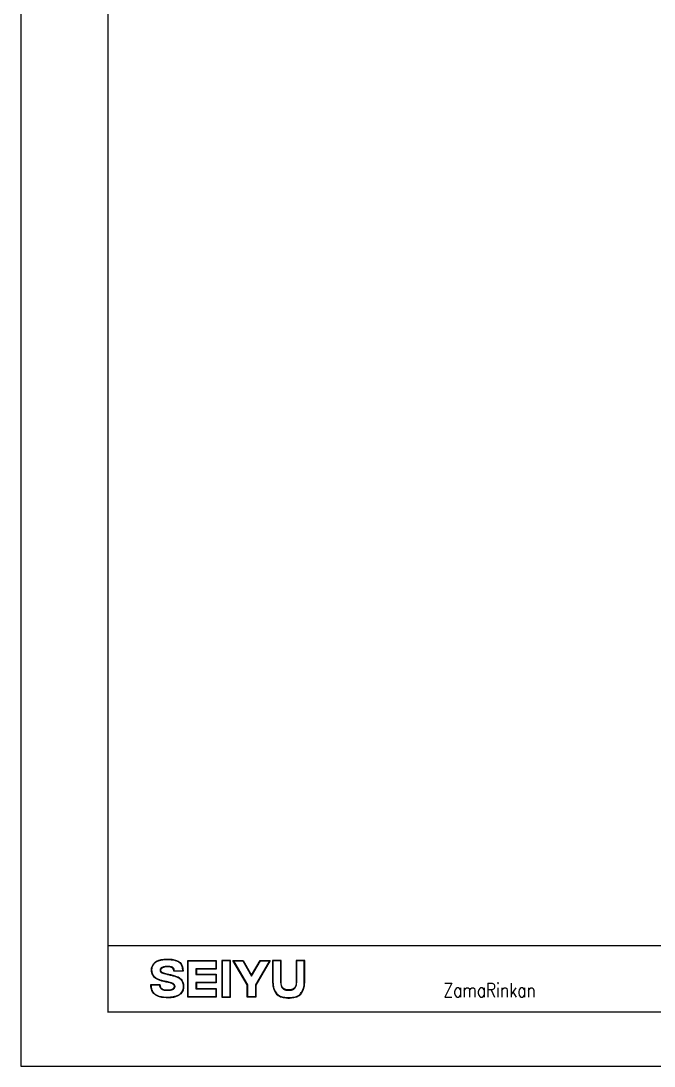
# Model space of a CAD drawing. Header units: millimetres. Extents: x 0 to 841, y 0 to 594.
# Drawn here: x 0 to 180.1, y 0 to 297 of the extents above; entities that cross this region are included whole.
import ezdxf
from ezdxf.enums import TextEntityAlignment as Align

# ---------------------------------------------------------------- set-up
doc = ezdxf.new("R2010")
doc.units = ezdxf.units.MM
doc.header["$LTSCALE"] = 0.2
doc.layers.get('Defpoints').update_dxf_attribs({"color": 40})
for name, color, linetype in [('A1_図面枠', 7, 'Continuous'), ('SEIYU', 5, 'Continuous'), ('枠内記述', 3, 'Continuous')]:
    doc.layers.add(name, color=color, linetype=linetype)
doc.styles.add('waku-0$0$Romant.shx', font='romant.shx')

msp = doc.modelspace()

# ---------------------------------------------------------------- linework, layer by layer
at = {"layer": 'A1_図面枠', "linetype": 'ByBlock', "lineweight": -2, "const_width": 0.4}
msp.add_lwpolyline([(24.74, 578.86), (816.26, 578.86), (816.26, 15.36), (24.74, 15.36)], close=True, dxfattribs=at)
msp.add_lwpolyline([(24.74, 34.25), (816.26, 34.25)], dxfattribs=at)
at = {"layer": 'Defpoints'}
msp.add_lwpolyline([(0, 0), (841, 0), (841, 594), (0, 594)], close=True, dxfattribs=at)
at = {"layer": 'Defpoints', "linetype": 'Continuous', "lineweight": 0}
msp.add_lwpolyline([(0, 0), (841, 0), (841, 594), (0, 594)], close=True, dxfattribs=at)
at = {"layer": 'SEIYU', "linetype": 'ByBlock', "lineweight": -2}
for p, q in [((43.64, 27.07), (45.98, 27.07)), ((43.64, 27.07), (45.98, 27.07)), ((37.09, 23.11), (39.41, 23.11))]:
    msp.add_line(p, q, dxfattribs=at)
for points in [[(49.91, 23.67), (49.91, 22.05), (55.55, 22.05), (55.55, 19.58), (47.44, 19.58), (47.44, 30.03), (55.55, 30.03), (55.55, 27.56), (49.91, 27.56), (49.91, 26.13), (55.55, 26.13), (55.55, 23.67)], [(49.91, 23.67), (49.91, 22.05), (55.55, 22.05), (55.55, 19.58), (47.44, 19.58), (47.44, 30.03), (55.55, 30.03), (55.55, 27.56), (49.91, 27.56), (49.91, 26.13), (55.55, 26.13), (55.55, 23.67)], [(55.42, 27.68), (49.79, 27.68), (49.79, 26.01), (55.42, 26.01), (55.42, 23.79), (49.79, 23.79), (49.79, 21.92), (55.42, 21.92), (55.42, 19.71), (47.57, 19.71), (47.57, 29.9), (55.42, 29.9)], [(55.42, 27.68), (49.79, 27.68), (49.79, 26.01), (55.42, 26.01), (55.42, 23.79), (49.79, 23.79), (49.79, 21.92), (55.42, 21.92), (55.42, 19.71), (47.57, 19.71), (47.57, 29.9), (55.42, 29.9)], [(59.63, 30.03), (57.16, 30.03), (57.16, 19.58), (59.63, 19.58)], [(59.63, 30.03), (57.16, 30.03), (57.16, 19.58), (59.63, 19.58)], [(57.29, 19.71), (59.5, 19.71), (59.5, 29.9), (57.29, 29.9)], [(57.29, 19.71), (59.5, 19.71), (59.5, 29.9), (57.29, 29.9)], [(65.63, 25.83), (68.07, 30.03), (70.93, 30.03), (66.84, 23.01), (66.84, 19.58), (64.38, 19.58), (64.38, 23.07), (60.32, 30.03), (63.18, 30.03)], [(65.63, 25.83), (68.07, 30.03), (70.93, 30.03), (66.84, 23.01), (66.84, 19.58), (64.38, 19.58), (64.38, 23.07), (60.32, 30.03), (63.18, 30.03)], [(64.5, 23.1), (60.54, 29.9), (63.11, 29.9), (65.63, 25.58), (68.14, 29.9), (70.71, 29.9), (66.72, 23.05), (66.72, 19.71), (64.5, 19.71)], [(64.5, 23.1), (60.54, 29.9), (63.11, 29.9), (65.63, 25.58), (68.14, 29.9), (70.71, 29.9), (66.72, 23.05), (66.72, 19.71), (64.5, 19.71)]]:
    msp.add_lwpolyline(points, close=True, dxfattribs=at)
for points in [[(71.69, 29.9), (71.69, 24.16), (71.74, 23.15), (71.86, 22.47), (71.97, 22.07), (72.18, 21.52), (72.39, 21.12), (72.57, 20.86), (72.82, 20.55), (73.15, 20.24), (73.45, 20.03), (73.77, 19.87), (74.03, 19.77), (74.39, 19.66), (74.79, 19.58), (75.02, 19.54), (75.43, 19.5), (75.87, 19.47), (76.18, 19.47), (76.77, 19.49), (77.28, 19.54), (77.74, 19.62), (78.08, 19.71), (78.37, 19.81), (78.74, 19.97), (79.1, 20.2), (79.4, 20.46), (79.56, 20.64), (79.74, 20.87), (79.92, 21.14), (80.1, 21.48), (80.21, 21.75), (80.36, 22.18), (80.45, 22.54), (80.52, 22.92), (80.57, 23.32), (80.61, 23.89), (80.61, 24.41), (80.61, 29.9)], [(71.69, 29.9), (71.69, 24.16), (71.74, 23.15), (71.86, 22.47), (71.97, 22.07), (72.18, 21.52), (72.39, 21.12), (72.57, 20.86), (72.82, 20.55), (73.15, 20.24), (73.45, 20.03), (73.77, 19.87), (74.03, 19.77), (74.39, 19.66), (74.79, 19.58), (75.02, 19.54), (75.43, 19.5), (75.87, 19.47), (76.18, 19.47), (76.77, 19.49), (77.28, 19.54), (77.74, 19.62), (78.08, 19.71), (78.37, 19.81), (78.74, 19.97), (79.1, 20.2), (79.4, 20.46), (79.56, 20.64), (79.74, 20.87), (79.92, 21.14), (80.1, 21.48), (80.21, 21.75), (80.36, 22.18), (80.45, 22.54), (80.52, 22.92), (80.57, 23.32), (80.61, 23.89), (80.61, 24.41), (80.61, 29.9)], [(73.9, 23.64), (73.92, 23.27), (73.99, 22.91), (74.1, 22.59), (74.25, 22.31), (74.42, 22.1), (74.64, 21.9), (74.9, 21.75), (75.05, 21.69), (75.34, 21.61), (75.77, 21.55), (76.15, 21.53), (76.39, 21.54), (76.71, 21.57), (76.98, 21.61), (77.27, 21.7), (77.58, 21.84), (77.81, 22.03), (77.98, 22.21), (78.1, 22.39), (78.21, 22.61), (78.29, 22.83), (78.36, 23.12), (78.38, 23.31), (78.4, 23.64)], [(73.9, 23.64), (73.92, 23.27), (73.99, 22.91), (74.1, 22.59), (74.25, 22.31), (74.42, 22.1), (74.64, 21.9), (74.9, 21.75), (75.05, 21.69), (75.34, 21.61), (75.77, 21.55), (76.15, 21.53), (76.39, 21.54), (76.71, 21.57), (76.98, 21.61), (77.27, 21.7), (77.58, 21.84), (77.81, 22.03), (77.98, 22.21), (78.1, 22.39), (78.21, 22.61), (78.29, 22.83), (78.36, 23.12), (78.38, 23.31), (78.4, 23.64)]]:
    msp.add_lwpolyline(points, dxfattribs=at)
for points, knots in [([(37.49, 28.71), (38.11, 29.68), (38.81, 30.41), (41.64, 30.41), (45.63, 30.41), (45.98, 28.9), (46.11, 26.95)], [8, 8, 8, 8, 9, 9, 9, 10, 10, 10, 10]), ([(37.49, 28.71), (38.11, 29.68), (38.81, 30.41), (41.64, 30.41), (45.63, 30.41), (45.98, 28.9), (46.11, 26.95)], [8, 8, 8, 8, 9, 9, 9, 10, 10, 10, 10]), ([(37.6, 28.64), (37.62, 28.68), (37.65, 28.72), (37.72, 28.82), (37.76, 28.89), (37.86, 29.01), (37.9, 29.08), (38, 29.2), (38.05, 29.25), (38.16, 29.37), (38.22, 29.42), (38.34, 29.52), (38.41, 29.58), (38.55, 29.67), (38.62, 29.72), (38.78, 29.81), (38.86, 29.85), (39.05, 29.93), (39.14, 29.96), (39.35, 30.03), (39.47, 30.06), (39.71, 30.12), (39.83, 30.15), (40.11, 30.19), (40.25, 30.21), (40.56, 30.24), (40.73, 30.26), (40.92, 30.27), (40.95, 30.27), (41.02, 30.27), (41.07, 30.27), (41.21, 30.28), (41.31, 30.28), (41.43, 30.28), (41.45, 30.28), (41.5, 30.28), (41.54, 30.29), (41.58, 30.29), (41.59, 30.29), (41.61, 30.29), (41.61, 30.29), (41.62, 30.29), (41.63, 30.29), (41.64, 30.29), (41.64, 30.29), (41.64, 30.29), (41.64, 30.29), (41.64, 30.29), (41.64, 30.29), (41.64, 30.29), (41.64, 30.29), (41.64, 30.29), (41.64, 30.29), (41.64, 30.29), (41.64, 30.29), (41.64, 30.29), (41.64, 30.29), (41.65, 30.29), (41.65, 30.29), (41.65, 30.29), (41.65, 30.29), (41.65, 30.29), (41.65, 30.29), (41.66, 30.29), (41.67, 30.29), (41.68, 30.29), (41.69, 30.29), (41.71, 30.29), (41.73, 30.29), (41.78, 30.28), (41.82, 30.28), (41.92, 30.28), (41.98, 30.28), (42.18, 30.28), (42.31, 30.27), (42.67, 30.25), (42.9, 30.23), (43.32, 30.17), (43.52, 30.14), (43.84, 30.06), (43.98, 30.02), (44.23, 29.94), (44.35, 29.9), (44.56, 29.8), (44.66, 29.75), (44.83, 29.65), (44.9, 29.61), (45.03, 29.51), (45.09, 29.46), (45.21, 29.35), (45.26, 29.3), (45.36, 29.19), (45.4, 29.13), (45.49, 29.01), (45.53, 28.95), (45.6, 28.82), (45.63, 28.75), (45.69, 28.62), (45.71, 28.55), (45.76, 28.4), (45.79, 28.33), (45.83, 28.18), (45.84, 28.1), (45.87, 27.95), (45.89, 27.86), (45.92, 27.66), (45.94, 27.54), (45.96, 27.3), (45.97, 27.19), (45.98, 27.07)], [8, 8, 8, 8, 8.039674, 8.039674, 8.111826, 8.111826, 8.183978, 8.183978, 8.25613, 8.25613, 8.328282, 8.328282, 8.400434, 8.400434, 8.472586, 8.472586, 8.544738, 8.544738, 8.61689, 8.61689, 8.689042, 8.689042, 8.761194, 8.761194, 8.833346, 8.833346, 8.905498, 8.905498, 8.915049, 8.915049, 8.934153, 8.934153, 8.97236, 8.97236, 8.978861, 8.978861, 8.991863, 8.991863, 8.995156, 8.995156, 8.996741, 8.996741, 8.999909, 8.999909, 8.999963, 8.999963, 8.999992, 8.999992, 9.000001, 9.000001, 9.000009, 9.000009, 9.000027, 9.000027, 9.000061, 9.000061, 9.000131, 9.000131, 9.000269, 9.000269, 9.000546, 9.000546, 9.001101, 9.001101, 9.00221, 9.00221, 9.004427, 9.004427, 9.008863, 9.008863, 9.017734, 9.017734, 9.035476, 9.035476, 9.07096, 9.07096, 9.141669, 9.141669, 9.212377, 9.212377, 9.269569, 9.269569, 9.326762, 9.326762, 9.383954, 9.383954, 9.430411, 9.430411, 9.476867, 9.476867, 9.523324, 9.523324, 9.569781, 9.569781, 9.616238, 9.616238, 9.662695, 9.662695, 9.709152, 9.709152, 9.755608, 9.755608, 9.802065, 9.802065, 9.848522, 9.848522, 9.917919, 9.917919, 9.976771, 9.976771, 9.976771, 9.976771]), ([(37.6, 28.64), (37.62, 28.68), (37.65, 28.72), (37.72, 28.82), (37.76, 28.89), (37.86, 29.01), (37.9, 29.08), (38, 29.2), (38.05, 29.25), (38.16, 29.37), (38.22, 29.42), (38.34, 29.52), (38.41, 29.58), (38.55, 29.67), (38.62, 29.72), (38.78, 29.81), (38.86, 29.85), (39.05, 29.93), (39.14, 29.96), (39.35, 30.03), (39.47, 30.06), (39.71, 30.12), (39.83, 30.15), (40.11, 30.19), (40.25, 30.21), (40.56, 30.24), (40.73, 30.26), (40.92, 30.27), (40.95, 30.27), (41.02, 30.27), (41.07, 30.27), (41.21, 30.28), (41.31, 30.28), (41.43, 30.28), (41.45, 30.28), (41.5, 30.28), (41.54, 30.29), (41.58, 30.29), (41.59, 30.29), (41.61, 30.29), (41.61, 30.29), (41.62, 30.29), (41.63, 30.29), (41.64, 30.29), (41.64, 30.29), (41.64, 30.29), (41.64, 30.29), (41.64, 30.29), (41.64, 30.29), (41.64, 30.29), (41.64, 30.29), (41.64, 30.29), (41.64, 30.29), (41.64, 30.29), (41.64, 30.29), (41.64, 30.29), (41.64, 30.29), (41.65, 30.29), (41.65, 30.29), (41.65, 30.29), (41.65, 30.29), (41.65, 30.29), (41.65, 30.29), (41.66, 30.29), (41.67, 30.29), (41.68, 30.29), (41.69, 30.29), (41.71, 30.29), (41.73, 30.29), (41.78, 30.28), (41.82, 30.28), (41.92, 30.28), (41.98, 30.28), (42.18, 30.28), (42.31, 30.27), (42.67, 30.25), (42.9, 30.23), (43.32, 30.17), (43.52, 30.14), (43.84, 30.06), (43.98, 30.02), (44.23, 29.94), (44.35, 29.9), (44.56, 29.8), (44.66, 29.75), (44.83, 29.65), (44.9, 29.61), (45.03, 29.51), (45.09, 29.46), (45.21, 29.35), (45.26, 29.3), (45.36, 29.19), (45.4, 29.13), (45.49, 29.01), (45.53, 28.95), (45.6, 28.82), (45.63, 28.75), (45.69, 28.62), (45.71, 28.55), (45.76, 28.4), (45.79, 28.33), (45.83, 28.18), (45.84, 28.1), (45.87, 27.95), (45.89, 27.86), (45.92, 27.66), (45.94, 27.54), (45.96, 27.3), (45.97, 27.19), (45.98, 27.07)], [8, 8, 8, 8, 8.039674, 8.039674, 8.111826, 8.111826, 8.183978, 8.183978, 8.25613, 8.25613, 8.328282, 8.328282, 8.400434, 8.400434, 8.472586, 8.472586, 8.544738, 8.544738, 8.61689, 8.61689, 8.689042, 8.689042, 8.761194, 8.761194, 8.833346, 8.833346, 8.905498, 8.905498, 8.915049, 8.915049, 8.934153, 8.934153, 8.97236, 8.97236, 8.978861, 8.978861, 8.991863, 8.991863, 8.995156, 8.995156, 8.996741, 8.996741, 8.999909, 8.999909, 8.999963, 8.999963, 8.999992, 8.999992, 9.000001, 9.000001, 9.000009, 9.000009, 9.000027, 9.000027, 9.000061, 9.000061, 9.000131, 9.000131, 9.000269, 9.000269, 9.000546, 9.000546, 9.001101, 9.001101, 9.00221, 9.00221, 9.004427, 9.004427, 9.008863, 9.008863, 9.017734, 9.017734, 9.035476, 9.035476, 9.07096, 9.07096, 9.141669, 9.141669, 9.212377, 9.212377, 9.269569, 9.269569, 9.326762, 9.326762, 9.383954, 9.383954, 9.430411, 9.430411, 9.476867, 9.476867, 9.523324, 9.523324, 9.569781, 9.569781, 9.616238, 9.616238, 9.662695, 9.662695, 9.709152, 9.709152, 9.755608, 9.755608, 9.802065, 9.802065, 9.848522, 9.848522, 9.917919, 9.917919, 9.976771, 9.976771, 9.976771, 9.976771]), ([(71.56, 30.03), (71.56, 30.03), (71.56, 24.14), (71.56, 24.14), (71.56, 20.28), (73.89, 19.69), (73.89, 19.69)], [11, 11, 11, 11, 12, 12, 12, 13, 13, 13, 13]), ([(71.56, 30.03), (71.56, 30.03), (71.56, 24.14), (71.56, 24.14), (71.56, 20.28), (73.89, 19.69), (73.89, 19.69)], [11, 11, 11, 11, 12, 12, 12, 13, 13, 13, 13]), ([(78.41, 19.69), (78.41, 19.69), (80.74, 20.28), (80.74, 24.14), (80.74, 24.14), (80.74, 30.03), (80.74, 30.03)], [1, 1, 1, 1, 2, 2, 2, 3, 3, 3, 3]), ([(78.41, 19.69), (78.41, 19.69), (80.74, 20.28), (80.74, 24.14), (80.74, 24.14), (80.74, 30.03), (80.74, 30.03)], [1, 1, 1, 1, 2, 2, 2, 3, 3, 3, 3]), ([(37.8, 25.61), (37.79, 25.63), (37.77, 25.65), (37.74, 25.69), (37.72, 25.72), (37.68, 25.78), (37.66, 25.82), (37.61, 25.9), (37.59, 25.95), (37.54, 26.04), (37.52, 26.09), (37.48, 26.2), (37.46, 26.25), (37.42, 26.39), (37.39, 26.48), (37.35, 26.66), (37.33, 26.76), (37.3, 26.95), (37.29, 27.05), (37.27, 27.25), (37.27, 27.35), (37.28, 27.55), (37.28, 27.64), (37.31, 27.84), (37.32, 27.94), (37.37, 28.11), (37.39, 28.19), (37.44, 28.34), (37.48, 28.41), (37.54, 28.54), (37.57, 28.59), (37.6, 28.64)], [7, 7, 7, 7, 7.037115, 7.037115, 7.07423, 7.07423, 7.129187, 7.129187, 7.184145, 7.184145, 7.239102, 7.239102, 7.29406, 7.29406, 7.379092, 7.379092, 7.464124, 7.464124, 7.549155, 7.549155, 7.634187, 7.634187, 7.719219, 7.719219, 7.804251, 7.804251, 7.874852, 7.874852, 7.945454, 7.945454, 8, 8, 8, 8]), ([(43.64, 27.07), (43.64, 27.08), (43.64, 27.08), (43.64, 27.13), (43.63, 27.19), (43.62, 27.29), (43.61, 27.33), (43.6, 27.42), (43.59, 27.46), (43.57, 27.53), (43.55, 27.56), (43.53, 27.63), (43.51, 27.66), (43.48, 27.73), (43.46, 27.76), (43.41, 27.82), (43.39, 27.84), (43.34, 27.9), (43.32, 27.92), (43.26, 27.97), (43.23, 27.99), (43.17, 28.03), (43.14, 28.05), (43.07, 28.09), (43.03, 28.1), (42.95, 28.13), (42.92, 28.15), (42.83, 28.17), (42.79, 28.18), (42.7, 28.21), (42.66, 28.22), (42.56, 28.23), (42.51, 28.24), (42.38, 28.26), (42.29, 28.27), (42.11, 28.28), (42.02, 28.29), (41.81, 28.29), (41.71, 28.3), (41.59, 28.3), (41.59, 28.3), (41.58, 28.3), (41.58, 28.3), (41.57, 28.3), (41.57, 28.3), (41.57, 28.3), (41.57, 28.3), (41.56, 28.3), (41.56, 28.3), (41.56, 28.3), (41.56, 28.3), (41.56, 28.3), (41.56, 28.3), (41.56, 28.3), (41.56, 28.3), (41.56, 28.3), (41.56, 28.3), (41.56, 28.3), (41.56, 28.3), (41.56, 28.3), (41.56, 28.3), (41.56, 28.3), (41.56, 28.3), (41.56, 28.3), (41.55, 28.3), (41.55, 28.3), (41.54, 28.3), (41.53, 28.3), (41.53, 28.3), (41.5, 28.3), (41.49, 28.3), (41.44, 28.29), (41.41, 28.29), (41.32, 28.29), (41.26, 28.29), (41.11, 28.27), (41.01, 28.26), (40.82, 28.23), (40.73, 28.22), (40.57, 28.18), (40.5, 28.16), (40.37, 28.12), (40.31, 28.09), (40.19, 28.04), (40.15, 28.02), (40.05, 27.97), (40.01, 27.95), (39.94, 27.9), (39.9, 27.87), (39.84, 27.82), (39.81, 27.8), (39.76, 27.75), (39.74, 27.72), (39.7, 27.67), (39.69, 27.65), (39.65, 27.59), (39.64, 27.56), (39.61, 27.51), (39.6, 27.48), (39.59, 27.42), (39.58, 27.38), (39.58, 27.35), (39.57, 27.34), (39.57, 27.33), (39.57, 27.32), (39.57, 27.3), (39.57, 27.3), (39.57, 27.28), (39.57, 27.27), (39.57, 27.26), (39.57, 27.26), (39.57, 27.26), (39.57, 27.26), (39.57, 27.26), (39.57, 27.26), (39.57, 27.26), (39.57, 27.26), (39.57, 27.26), (39.57, 27.26), (39.57, 27.26), (39.57, 27.26), (39.57, 27.25), (39.57, 27.25), (39.57, 27.25), (39.57, 27.25), (39.57, 27.25), (39.57, 27.25), (39.57, 27.25), (39.57, 27.24), (39.57, 27.23), (39.57, 27.23), (39.57, 27.21), (39.57, 27.2), (39.57, 27.17), (39.57, 27.15), (39.58, 27.11), (39.58, 27.09), (39.59, 27.05), (39.59, 27.03), (39.6, 27), (39.61, 26.98), (39.63, 26.94), (39.63, 26.92), (39.65, 26.89), (39.66, 26.87), (39.68, 26.84), (39.7, 26.82), (39.72, 26.79), (39.73, 26.77), (39.76, 26.74), (39.78, 26.73), (39.81, 26.7), (39.83, 26.69), (39.86, 26.66), (39.88, 26.65), (39.92, 26.63), (39.94, 26.61), (39.98, 26.59), (40.01, 26.58), (40.07, 26.55), (40.1, 26.53), (40.19, 26.5), (40.23, 26.48), (40.33, 26.45), (40.38, 26.43), (40.48, 26.4), (40.54, 26.38), (40.66, 26.35), (40.72, 26.33), (40.89, 26.28), (41, 26.25), (41.24, 26.19), (41.37, 26.16), (41.64, 26.09), (41.79, 26.05), (42.11, 25.97), (42.28, 25.93), (42.47, 25.88), (42.48, 25.88), (42.5, 25.88)], [11.043545, 11.043545, 11.043545, 11.043545, 11.045497, 11.045497, 11.102689, 11.102689, 11.159882, 11.159882, 11.207038, 11.207038, 11.254194, 11.254194, 11.301351, 11.301351, 11.348507, 11.348507, 11.395663, 11.395663, 11.44282, 11.44282, 11.489976, 11.489976, 11.537133, 11.537133, 11.584289, 11.584289, 11.631445, 11.631445, 11.678602, 11.678602, 11.725758, 11.725758, 11.772914, 11.772914, 11.846242, 11.846242, 11.919571, 11.919571, 11.992899, 11.992899, 11.994748, 11.994748, 11.998446, 11.998446, 11.998929, 11.998929, 11.999895, 11.999895, 11.999969, 11.999969, 11.999999, 11.999999, 12.00006, 12.00006, 12.000121, 12.000121, 12.000242, 12.000242, 12.000485, 12.000485, 12.000972, 12.000972, 12.001944, 12.001944, 12.00389, 12.00389, 12.007781, 12.007781, 12.015563, 12.015563, 12.031127, 12.031127, 12.062255, 12.062255, 12.124512, 12.124512, 12.226773, 12.226773, 12.329034, 12.329034, 12.410974, 12.410974, 12.492914, 12.492914, 12.55909, 12.55909, 12.625266, 12.625266, 12.679076, 12.679076, 12.732886, 12.732886, 12.777506, 12.777506, 12.822126, 12.822126, 12.866747, 12.866747, 12.911367, 12.911367, 12.955987, 12.955987, 12.963065, 12.963065, 12.977221, 12.977221, 12.984008, 12.984008, 12.997581, 12.997581, 12.999125, 12.999125, 12.999732, 12.999732, 12.999983, 12.999983, 13.000105, 13.000105, 13.000227, 13.000227, 13.00047, 13.00047, 13.000957, 13.000957, 13.001932, 13.001932, 13.003881, 13.003881, 13.007778, 13.007778, 13.015574, 13.015574, 13.031165, 13.031165, 13.062347, 13.062347, 13.093529, 13.093529, 13.124711, 13.124711, 13.155893, 13.155893, 13.187075, 13.187075, 13.218257, 13.218257, 13.249439, 13.249439, 13.280621, 13.280621, 13.311803, 13.311803, 13.342984, 13.342984, 13.374166, 13.374166, 13.405348, 13.405348, 13.43653, 13.43653, 13.486258, 13.486258, 13.535987, 13.535987, 13.585715, 13.585715, 13.635443, 13.635443, 13.685171, 13.685171, 13.762634, 13.762634, 13.840096, 13.840096, 13.917559, 13.917559, 13.995022, 13.995022, 14, 14, 14, 14]), ([(43.64, 27.07), (43.64, 27.08), (43.64, 27.08), (43.64, 27.13), (43.63, 27.19), (43.62, 27.29), (43.61, 27.33), (43.6, 27.42), (43.59, 27.46), (43.57, 27.53), (43.55, 27.56), (43.53, 27.63), (43.51, 27.66), (43.48, 27.73), (43.46, 27.76), (43.41, 27.82), (43.39, 27.84), (43.34, 27.9), (43.32, 27.92), (43.26, 27.97), (43.23, 27.99), (43.17, 28.03), (43.14, 28.05), (43.07, 28.09), (43.03, 28.1), (42.95, 28.13), (42.92, 28.15), (42.83, 28.17), (42.79, 28.18), (42.7, 28.21), (42.66, 28.22), (42.56, 28.23), (42.51, 28.24), (42.38, 28.26), (42.29, 28.27), (42.11, 28.28), (42.02, 28.29), (41.81, 28.29), (41.71, 28.3), (41.59, 28.3), (41.59, 28.3), (41.58, 28.3), (41.58, 28.3), (41.57, 28.3), (41.57, 28.3), (41.57, 28.3), (41.57, 28.3), (41.56, 28.3), (41.56, 28.3), (41.56, 28.3), (41.56, 28.3), (41.56, 28.3), (41.56, 28.3), (41.56, 28.3), (41.56, 28.3), (41.56, 28.3), (41.56, 28.3), (41.56, 28.3), (41.56, 28.3), (41.56, 28.3), (41.56, 28.3), (41.56, 28.3), (41.56, 28.3), (41.56, 28.3), (41.55, 28.3), (41.55, 28.3), (41.54, 28.3), (41.53, 28.3), (41.53, 28.3), (41.5, 28.3), (41.49, 28.3), (41.44, 28.29), (41.41, 28.29), (41.32, 28.29), (41.26, 28.29), (41.11, 28.27), (41.01, 28.26), (40.82, 28.23), (40.73, 28.22), (40.57, 28.18), (40.5, 28.16), (40.37, 28.12), (40.31, 28.09), (40.19, 28.04), (40.15, 28.02), (40.05, 27.97), (40.01, 27.95), (39.94, 27.9), (39.9, 27.87), (39.84, 27.82), (39.81, 27.8), (39.76, 27.75), (39.74, 27.72), (39.7, 27.67), (39.69, 27.65), (39.65, 27.59), (39.64, 27.56), (39.61, 27.51), (39.6, 27.48), (39.59, 27.42), (39.58, 27.38), (39.58, 27.35), (39.57, 27.34), (39.57, 27.33), (39.57, 27.32), (39.57, 27.3), (39.57, 27.3), (39.57, 27.28), (39.57, 27.27), (39.57, 27.26), (39.57, 27.26), (39.57, 27.26), (39.57, 27.26), (39.57, 27.26), (39.57, 27.26), (39.57, 27.26), (39.57, 27.26), (39.57, 27.26), (39.57, 27.26), (39.57, 27.26), (39.57, 27.26), (39.57, 27.25), (39.57, 27.25), (39.57, 27.25), (39.57, 27.25), (39.57, 27.25), (39.57, 27.25), (39.57, 27.25), (39.57, 27.24), (39.57, 27.23), (39.57, 27.23), (39.57, 27.21), (39.57, 27.2), (39.57, 27.17), (39.57, 27.15), (39.58, 27.11), (39.58, 27.09), (39.59, 27.05), (39.59, 27.03), (39.6, 27), (39.61, 26.98), (39.63, 26.94), (39.63, 26.92), (39.65, 26.89), (39.66, 26.87), (39.68, 26.84), (39.7, 26.82), (39.72, 26.79), (39.73, 26.77), (39.76, 26.74), (39.78, 26.73), (39.81, 26.7), (39.83, 26.69), (39.86, 26.66), (39.88, 26.65), (39.92, 26.63), (39.94, 26.61), (39.98, 26.59), (40.01, 26.58), (40.07, 26.55), (40.1, 26.53), (40.19, 26.5), (40.23, 26.48), (40.33, 26.45), (40.38, 26.43), (40.48, 26.4), (40.54, 26.38), (40.66, 26.35), (40.72, 26.33), (40.89, 26.28), (41, 26.25), (41.24, 26.19), (41.37, 26.16), (41.64, 26.09), (41.79, 26.05), (42.11, 25.97), (42.28, 25.93), (42.47, 25.88), (42.48, 25.88), (42.5, 25.88)], [11.043545, 11.043545, 11.043545, 11.043545, 11.045497, 11.045497, 11.102689, 11.102689, 11.159882, 11.159882, 11.207038, 11.207038, 11.254194, 11.254194, 11.301351, 11.301351, 11.348507, 11.348507, 11.395663, 11.395663, 11.44282, 11.44282, 11.489976, 11.489976, 11.537133, 11.537133, 11.584289, 11.584289, 11.631445, 11.631445, 11.678602, 11.678602, 11.725758, 11.725758, 11.772914, 11.772914, 11.846242, 11.846242, 11.919571, 11.919571, 11.992899, 11.992899, 11.994748, 11.994748, 11.998446, 11.998446, 11.998929, 11.998929, 11.999895, 11.999895, 11.999969, 11.999969, 11.999999, 11.999999, 12.00006, 12.00006, 12.000121, 12.000121, 12.000242, 12.000242, 12.000485, 12.000485, 12.000972, 12.000972, 12.001944, 12.001944, 12.00389, 12.00389, 12.007781, 12.007781, 12.015563, 12.015563, 12.031127, 12.031127, 12.062255, 12.062255, 12.124512, 12.124512, 12.226773, 12.226773, 12.329034, 12.329034, 12.410974, 12.410974, 12.492914, 12.492914, 12.55909, 12.55909, 12.625266, 12.625266, 12.679076, 12.679076, 12.732886, 12.732886, 12.777506, 12.777506, 12.822126, 12.822126, 12.866747, 12.866747, 12.911367, 12.911367, 12.955987, 12.955987, 12.963065, 12.963065, 12.977221, 12.977221, 12.984008, 12.984008, 12.997581, 12.997581, 12.999125, 12.999125, 12.999732, 12.999732, 12.999983, 12.999983, 13.000105, 13.000105, 13.000227, 13.000227, 13.00047, 13.00047, 13.000957, 13.000957, 13.001932, 13.001932, 13.003881, 13.003881, 13.007778, 13.007778, 13.015574, 13.015574, 13.031165, 13.031165, 13.062347, 13.062347, 13.093529, 13.093529, 13.124711, 13.124711, 13.155893, 13.155893, 13.187075, 13.187075, 13.218257, 13.218257, 13.249439, 13.249439, 13.280621, 13.280621, 13.311803, 13.311803, 13.342984, 13.342984, 13.374166, 13.374166, 13.405348, 13.405348, 13.43653, 13.43653, 13.486258, 13.486258, 13.535987, 13.535987, 13.585715, 13.585715, 13.635443, 13.635443, 13.685171, 13.685171, 13.762634, 13.762634, 13.840096, 13.840096, 13.917559, 13.917559, 13.995022, 13.995022, 14, 14, 14, 14]), ([(43.52, 26.95), (43.52, 27.9), (43.09, 28.17), (41.56, 28.17), (40.63, 28.17), (39.7, 27.87), (39.7, 27.26), (39.7, 26.64), (40.17, 26.59), (42.53, 26)], [11, 11, 11, 11, 12, 12, 12, 13, 13, 13, 14, 14, 14, 14]), ([(43.52, 26.95), (43.52, 27.9), (43.09, 28.17), (41.56, 28.17), (40.63, 28.17), (39.7, 27.87), (39.7, 27.26), (39.7, 26.64), (40.17, 26.59), (42.53, 26)], [11, 11, 11, 11, 12, 12, 12, 13, 13, 13, 14, 14, 14, 14]), ([(41.37, 24), (41.29, 24.02), (41.2, 24.04), (40.96, 24.09), (40.8, 24.12), (40.46, 24.2), (40.28, 24.24), (39.95, 24.33), (39.79, 24.38), (39.53, 24.47), (39.42, 24.5), (39.21, 24.59), (39.11, 24.63), (38.92, 24.72), (38.83, 24.77), (38.65, 24.87), (38.56, 24.92), (38.4, 25.04), (38.32, 25.1), (38.16, 25.23), (38.09, 25.3), (37.94, 25.45), (37.87, 25.53), (37.8, 25.61)], [6, 6, 6, 6, 6.046083, 6.046083, 6.13825, 6.13825, 6.254995, 6.254995, 6.371741, 6.371741, 6.462371, 6.462371, 6.553001, 6.553001, 6.643631, 6.643631, 6.734261, 6.734261, 6.824892, 6.824892, 6.915522, 6.915522, 7, 7, 7, 7]), ([(39.41, 23.11), (39.41, 23.09), (39.41, 23.07), (39.41, 22.97), (39.42, 22.9), (39.45, 22.77), (39.46, 22.71), (39.5, 22.59), (39.52, 22.53), (39.57, 22.42), (39.6, 22.37), (39.65, 22.27), (39.69, 22.22), (39.75, 22.14), (39.79, 22.1), (39.87, 22.02), (39.91, 21.99), (39.99, 21.92), (40.04, 21.89), (40.13, 21.84), (40.17, 21.81), (40.27, 21.77), (40.32, 21.75), (40.41, 21.71), (40.46, 21.69), (40.56, 21.66), (40.62, 21.65), (40.74, 21.62), (40.82, 21.61), (40.97, 21.58), (41.05, 21.58), (41.2, 21.56), (41.28, 21.56), (41.43, 21.55), (41.5, 21.55), (41.59, 21.55), (41.6, 21.55), (41.63, 21.55), (41.64, 21.55), (41.65, 21.55), (41.66, 21.55), (41.66, 21.55), (41.67, 21.55), (41.67, 21.55), (41.67, 21.55), (41.68, 21.55), (41.68, 21.55), (41.69, 21.55), (41.7, 21.55), (41.72, 21.55), (41.73, 21.55), (41.77, 21.55), (41.79, 21.55), (41.87, 21.55), (41.92, 21.55), (42.08, 21.56), (42.18, 21.57), (42.39, 21.59), (42.49, 21.6), (42.66, 21.64), (42.74, 21.65), (42.88, 21.68), (42.95, 21.7), (43.07, 21.74), (43.12, 21.76), (43.22, 21.81), (43.27, 21.83), (43.36, 21.88), (43.4, 21.9), (43.47, 21.94), (43.5, 21.97), (43.56, 22.02), (43.58, 22.04), (43.63, 22.09), (43.65, 22.12), (43.69, 22.17), (43.71, 22.2), (43.75, 22.26), (43.76, 22.29), (43.79, 22.35), (43.8, 22.38), (43.82, 22.45), (43.82, 22.48), (43.83, 22.53), (43.83, 22.53), (43.83, 22.55), (43.83, 22.56), (43.83, 22.57), (43.83, 22.57), (43.83, 22.58), (43.83, 22.59), (43.83, 22.6), (43.83, 22.6), (43.83, 22.61), (43.83, 22.61), (43.83, 22.62), (43.83, 22.62), (43.83, 22.62), (43.83, 22.62), (43.83, 22.62), (43.83, 22.62), (43.83, 22.62), (43.83, 22.62), (43.83, 22.62), (43.83, 22.62), (43.83, 22.62), (43.83, 22.62), (43.83, 22.62), (43.83, 22.62), (43.83, 22.63), (43.83, 22.63), (43.83, 22.63), (43.83, 22.63), (43.83, 22.64), (43.83, 22.65), (43.83, 22.66), (43.83, 22.68), (43.83, 22.71), (43.83, 22.73), (43.82, 22.78), (43.81, 22.81), (43.8, 22.86), (43.79, 22.89), (43.77, 22.94), (43.76, 22.97), (43.73, 23.02), (43.72, 23.04), (43.69, 23.09), (43.67, 23.11), (43.63, 23.16), (43.61, 23.18), (43.57, 23.22), (43.55, 23.24), (43.5, 23.28), (43.47, 23.3), (43.42, 23.34), (43.39, 23.36), (43.33, 23.4), (43.3, 23.41), (43.22, 23.46), (43.17, 23.49), (43.05, 23.54), (42.99, 23.56), (42.86, 23.61), (42.8, 23.64), (42.65, 23.68), (42.58, 23.71), (42.42, 23.75), (42.34, 23.77), (42.12, 23.83), (41.97, 23.87), (41.68, 23.94), (41.53, 23.97), (41.37, 24)], [3.028263, 3.028263, 3.028263, 3.028263, 3.042499, 3.042499, 3.094042, 3.094042, 3.145585, 3.145585, 3.197128, 3.197128, 3.248671, 3.248671, 3.300214, 3.300214, 3.351757, 3.351757, 3.4033, 3.4033, 3.454843, 3.454843, 3.506386, 3.506386, 3.557929, 3.557929, 3.609472, 3.609472, 3.661015, 3.661015, 3.737031, 3.737031, 3.813047, 3.813047, 3.889063, 3.889063, 3.965079, 3.965079, 3.981604, 3.981604, 3.992594, 3.992594, 3.995982, 3.995982, 3.999288, 3.999288, 4.002638, 4.002638, 4.005988, 4.005988, 4.012688, 4.012688, 4.026088, 4.026088, 4.052888, 4.052888, 4.106489, 4.106489, 4.21369, 4.21369, 4.320891, 4.320891, 4.399074, 4.399074, 4.477258, 4.477258, 4.540703, 4.540703, 4.604148, 4.604148, 4.655607, 4.655607, 4.707066, 4.707066, 4.74947, 4.74947, 4.791873, 4.791873, 4.834276, 4.834276, 4.87668, 4.87668, 4.919083, 4.919083, 4.961486, 4.961486, 4.967291, 4.967291, 4.9789, 4.9789, 4.983007, 4.983007, 4.991219, 4.991219, 4.993877, 4.993877, 4.999192, 4.999192, 4.999987, 4.999987, 5.000048, 5.000048, 5.000109, 5.000109, 5.000231, 5.000231, 5.000475, 5.000475, 5.000964, 5.000964, 5.001941, 5.001941, 5.003896, 5.003896, 5.007805, 5.007805, 5.015624, 5.015624, 5.031261, 5.031261, 5.062535, 5.062535, 5.10412, 5.10412, 5.145706, 5.145706, 5.187292, 5.187292, 5.228878, 5.228878, 5.270463, 5.270463, 5.312049, 5.312049, 5.353635, 5.353635, 5.395221, 5.395221, 5.436806, 5.436806, 5.478392, 5.478392, 5.543755, 5.543755, 5.609117, 5.609117, 5.674479, 5.674479, 5.739842, 5.739842, 5.805204, 5.805204, 5.908147, 5.908147, 6, 6, 6, 6]), ([(39.41, 23.11), (39.41, 23.09), (39.41, 23.07), (39.41, 22.97), (39.42, 22.9), (39.45, 22.77), (39.46, 22.71), (39.5, 22.59), (39.52, 22.53), (39.57, 22.42), (39.6, 22.37), (39.65, 22.27), (39.69, 22.22), (39.75, 22.14), (39.79, 22.1), (39.87, 22.02), (39.91, 21.99), (39.99, 21.92), (40.04, 21.89), (40.13, 21.84), (40.17, 21.81), (40.27, 21.77), (40.32, 21.75), (40.41, 21.71), (40.46, 21.69), (40.56, 21.66), (40.62, 21.65), (40.74, 21.62), (40.82, 21.61), (40.97, 21.58), (41.05, 21.58), (41.2, 21.56), (41.28, 21.56), (41.43, 21.55), (41.5, 21.55), (41.59, 21.55), (41.6, 21.55), (41.63, 21.55), (41.64, 21.55), (41.65, 21.55), (41.66, 21.55), (41.66, 21.55), (41.67, 21.55), (41.67, 21.55), (41.67, 21.55), (41.68, 21.55), (41.68, 21.55), (41.69, 21.55), (41.7, 21.55), (41.72, 21.55), (41.73, 21.55), (41.77, 21.55), (41.79, 21.55), (41.87, 21.55), (41.92, 21.55), (42.08, 21.56), (42.18, 21.57), (42.39, 21.59), (42.49, 21.6), (42.66, 21.64), (42.74, 21.65), (42.88, 21.68), (42.95, 21.7), (43.07, 21.74), (43.12, 21.76), (43.22, 21.81), (43.27, 21.83), (43.36, 21.88), (43.4, 21.9), (43.47, 21.94), (43.5, 21.97), (43.56, 22.02), (43.58, 22.04), (43.63, 22.09), (43.65, 22.12), (43.69, 22.17), (43.71, 22.2), (43.75, 22.26), (43.76, 22.29), (43.79, 22.35), (43.8, 22.38), (43.82, 22.45), (43.82, 22.48), (43.83, 22.53), (43.83, 22.53), (43.83, 22.55), (43.83, 22.56), (43.83, 22.57), (43.83, 22.57), (43.83, 22.58), (43.83, 22.59), (43.83, 22.6), (43.83, 22.6), (43.83, 22.61), (43.83, 22.61), (43.83, 22.62), (43.83, 22.62), (43.83, 22.62), (43.83, 22.62), (43.83, 22.62), (43.83, 22.62), (43.83, 22.62), (43.83, 22.62), (43.83, 22.62), (43.83, 22.62), (43.83, 22.62), (43.83, 22.62), (43.83, 22.62), (43.83, 22.62), (43.83, 22.63), (43.83, 22.63), (43.83, 22.63), (43.83, 22.63), (43.83, 22.64), (43.83, 22.65), (43.83, 22.66), (43.83, 22.68), (43.83, 22.71), (43.83, 22.73), (43.82, 22.78), (43.81, 22.81), (43.8, 22.86), (43.79, 22.89), (43.77, 22.94), (43.76, 22.97), (43.73, 23.02), (43.72, 23.04), (43.69, 23.09), (43.67, 23.11), (43.63, 23.16), (43.61, 23.18), (43.57, 23.22), (43.55, 23.24), (43.5, 23.28), (43.47, 23.3), (43.42, 23.34), (43.39, 23.36), (43.33, 23.4), (43.3, 23.41), (43.22, 23.46), (43.17, 23.49), (43.05, 23.54), (42.99, 23.56), (42.86, 23.61), (42.8, 23.64), (42.65, 23.68), (42.58, 23.71), (42.42, 23.75), (42.34, 23.77), (42.12, 23.83), (41.97, 23.87), (41.68, 23.94), (41.53, 23.97), (41.37, 24)], [3.028263, 3.028263, 3.028263, 3.028263, 3.042499, 3.042499, 3.094042, 3.094042, 3.145585, 3.145585, 3.197128, 3.197128, 3.248671, 3.248671, 3.300214, 3.300214, 3.351757, 3.351757, 3.4033, 3.4033, 3.454843, 3.454843, 3.506386, 3.506386, 3.557929, 3.557929, 3.609472, 3.609472, 3.661015, 3.661015, 3.737031, 3.737031, 3.813047, 3.813047, 3.889063, 3.889063, 3.965079, 3.965079, 3.981604, 3.981604, 3.992594, 3.992594, 3.995982, 3.995982, 3.999288, 3.999288, 4.002638, 4.002638, 4.005988, 4.005988, 4.012688, 4.012688, 4.026088, 4.026088, 4.052888, 4.052888, 4.106489, 4.106489, 4.21369, 4.21369, 4.320891, 4.320891, 4.399074, 4.399074, 4.477258, 4.477258, 4.540703, 4.540703, 4.604148, 4.604148, 4.655607, 4.655607, 4.707066, 4.707066, 4.74947, 4.74947, 4.791873, 4.791873, 4.834276, 4.834276, 4.87668, 4.87668, 4.919083, 4.919083, 4.961486, 4.961486, 4.967291, 4.967291, 4.9789, 4.9789, 4.983007, 4.983007, 4.991219, 4.991219, 4.993877, 4.993877, 4.999192, 4.999192, 4.999987, 4.999987, 5.000048, 5.000048, 5.000109, 5.000109, 5.000231, 5.000231, 5.000475, 5.000475, 5.000964, 5.000964, 5.001941, 5.001941, 5.003896, 5.003896, 5.007805, 5.007805, 5.015624, 5.015624, 5.031261, 5.031261, 5.062535, 5.062535, 5.10412, 5.10412, 5.145706, 5.145706, 5.187292, 5.187292, 5.228878, 5.228878, 5.270463, 5.270463, 5.312049, 5.312049, 5.353635, 5.353635, 5.395221, 5.395221, 5.436806, 5.436806, 5.478392, 5.478392, 5.543755, 5.543755, 5.609117, 5.609117, 5.674479, 5.674479, 5.739842, 5.739842, 5.805204, 5.805204, 5.908147, 5.908147, 6, 6, 6, 6]), ([(39.53, 23.23), (39.53, 21.78), (40.76, 21.67), (41.67, 21.67), (42.58, 21.67), (43.71, 21.87), (43.71, 22.62), (43.71, 23.23), (43.04, 23.52), (41.35, 23.88)], [3, 3, 3, 3, 4, 4, 4, 5, 5, 5, 6, 6, 6, 6]), ([(39.53, 23.23), (39.53, 21.78), (40.76, 21.67), (41.67, 21.67), (42.58, 21.67), (43.71, 21.87), (43.71, 22.62), (43.71, 23.23), (43.04, 23.52), (41.35, 23.88)], [3, 3, 3, 3, 4, 4, 4, 5, 5, 5, 6, 6, 6, 6]), ([(42.5, 25.88), (42.58, 25.85), (42.67, 25.83), (42.91, 25.77), (43.07, 25.73), (43.41, 25.64), (43.59, 25.58), (43.92, 25.48), (44.07, 25.43), (44.31, 25.35), (44.4, 25.31), (44.58, 25.23), (44.66, 25.2), (44.81, 25.12), (44.88, 25.08), (45.02, 25), (45.08, 24.95), (45.2, 24.86), (45.25, 24.82), (45.36, 24.72), (45.41, 24.67), (45.51, 24.57), (45.55, 24.52), (45.62, 24.42), (45.66, 24.38), (45.69, 24.33)], [14, 14, 14, 14, 14.043212, 14.043212, 14.129635, 14.129635, 14.247052, 14.247052, 14.364469, 14.364469, 14.448824, 14.448824, 14.53318, 14.53318, 14.617535, 14.617535, 14.70189, 14.70189, 14.786245, 14.786245, 14.8706, 14.8706, 14.940825, 14.940825, 15, 15, 15, 15]), ([(42.5, 25.88), (42.58, 25.85), (42.67, 25.83), (42.91, 25.77), (43.07, 25.73), (43.41, 25.64), (43.59, 25.58), (43.92, 25.48), (44.07, 25.43), (44.31, 25.35), (44.4, 25.31), (44.58, 25.23), (44.66, 25.2), (44.81, 25.12), (44.88, 25.08), (45.02, 25), (45.08, 24.95), (45.2, 24.86), (45.25, 24.82), (45.36, 24.72), (45.41, 24.67), (45.51, 24.57), (45.55, 24.52), (45.62, 24.42), (45.66, 24.38), (45.69, 24.33)], [14, 14, 14, 14, 14.043212, 14.043212, 14.129635, 14.129635, 14.247052, 14.247052, 14.364469, 14.364469, 14.448824, 14.448824, 14.53318, 14.53318, 14.617535, 14.617535, 14.70189, 14.70189, 14.786245, 14.786245, 14.8706, 14.8706, 14.940825, 14.940825, 15, 15, 15, 15]), ([(45.69, 24.33), (45.71, 24.31), (45.73, 24.28), (45.78, 24.2), (45.8, 24.16), (45.86, 24.05), (45.88, 24), (45.93, 23.88), (45.96, 23.82), (46, 23.7), (46.02, 23.64), (46.07, 23.47), (46.09, 23.37), (46.13, 23.15), (46.14, 23.04), (46.16, 22.82), (46.16, 22.71), (46.16, 22.47), (46.15, 22.36), (46.13, 22.12), (46.1, 22.01), (46.05, 21.77), (46.01, 21.66), (45.93, 21.43), (45.88, 21.32), (45.76, 21.1), (45.7, 20.99), (45.56, 20.81), (45.5, 20.74), (45.44, 20.67)], [15, 15, 15, 15, 15.037043, 15.037043, 15.093724, 15.093724, 15.150405, 15.150405, 15.207085, 15.207085, 15.263766, 15.263766, 15.348068, 15.348068, 15.432371, 15.432371, 15.516673, 15.516673, 15.600976, 15.600976, 15.685278, 15.685278, 15.76958, 15.76958, 15.853883, 15.853883, 15.938185, 15.938185, 16, 16, 16, 16]), ([(45.69, 24.33), (45.71, 24.31), (45.73, 24.28), (45.78, 24.2), (45.8, 24.16), (45.86, 24.05), (45.88, 24), (45.93, 23.88), (45.96, 23.82), (46, 23.7), (46.02, 23.64), (46.07, 23.47), (46.09, 23.37), (46.13, 23.15), (46.14, 23.04), (46.16, 22.82), (46.16, 22.71), (46.16, 22.47), (46.15, 22.36), (46.13, 22.12), (46.1, 22.01), (46.05, 21.77), (46.01, 21.66), (45.93, 21.43), (45.88, 21.32), (45.76, 21.1), (45.7, 20.99), (45.56, 20.81), (45.5, 20.74), (45.44, 20.67)], [15, 15, 15, 15, 15.037043, 15.037043, 15.093724, 15.093724, 15.150405, 15.150405, 15.207085, 15.207085, 15.263766, 15.263766, 15.348068, 15.348068, 15.432371, 15.432371, 15.516673, 15.516673, 15.600976, 15.600976, 15.685278, 15.685278, 15.76958, 15.76958, 15.853883, 15.853883, 15.938185, 15.938185, 16, 16, 16, 16]), ([(41.35, 19.51), (41.22, 19.51), (41.09, 19.51), (40.71, 19.54), (40.48, 19.56), (40.04, 19.62), (39.84, 19.66), (39.45, 19.76), (39.28, 19.81), (38.98, 19.92), (38.86, 19.98), (38.63, 20.09), (38.52, 20.15), (38.32, 20.28), (38.23, 20.35), (38.05, 20.5), (37.97, 20.58), (37.83, 20.73), (37.76, 20.82), (37.64, 20.99), (37.58, 21.07), (37.48, 21.26), (37.43, 21.35), (37.35, 21.54), (37.32, 21.64), (37.25, 21.84), (37.23, 21.94), (37.18, 22.15), (37.16, 22.26), (37.13, 22.47), (37.12, 22.58), (37.1, 22.8), (37.09, 22.91), (37.09, 23.05), (37.09, 23.08), (37.09, 23.11)], [1, 1, 1, 1, 1.0366871, 1.0366871, 1.1100612, 1.1100612, 1.1834353, 1.1834353, 1.2568095, 1.2568095, 1.3157322, 1.3157322, 1.374655, 1.374655, 1.4335778, 1.4335778, 1.4925005, 1.4925005, 1.5514233, 1.5514233, 1.6103461, 1.6103461, 1.6692688, 1.6692688, 1.7281916, 1.7281916, 1.7871144, 1.7871144, 1.8460371, 1.8460371, 1.9049599, 1.9049599, 1.9638827, 1.9638827, 1.9781116, 1.9781116, 1.9781116, 1.9781116]), ([(45.44, 20.67), (45.39, 20.61), (45.34, 20.56), (45.22, 20.46), (45.17, 20.41), (45.02, 20.3), (44.92, 20.24), (44.72, 20.12), (44.61, 20.06), (44.38, 19.96), (44.26, 19.91), (44, 19.82), (43.87, 19.78), (43.58, 19.7), (43.43, 19.67), (43.05, 19.6), (42.8, 19.57), (42.27, 19.52), (41.99, 19.51), (41.59, 19.5), (41.47, 19.5), (41.35, 19.51)], [0, 0, 0, 0, 0.071309, 0.071309, 0.142618, 0.142618, 0.24292, 0.24292, 0.343222, 0.343222, 0.443524, 0.443524, 0.543826, 0.543826, 0.644128, 0.644128, 0.793239, 0.793239, 0.942349, 0.942349, 1, 1, 1, 1]), ([(45.44, 20.67), (45.39, 20.61), (45.34, 20.56), (45.22, 20.46), (45.17, 20.41), (45.02, 20.3), (44.92, 20.24), (44.72, 20.12), (44.61, 20.06), (44.38, 19.96), (44.26, 19.91), (44, 19.82), (43.87, 19.78), (43.58, 19.7), (43.43, 19.67), (43.05, 19.6), (42.8, 19.57), (42.27, 19.52), (41.99, 19.51), (41.59, 19.5), (41.47, 19.5), (41.35, 19.51)], [0, 0, 0, 0, 0.071309, 0.071309, 0.142618, 0.142618, 0.24292, 0.24292, 0.343222, 0.343222, 0.443524, 0.443524, 0.543826, 0.543826, 0.644128, 0.644128, 0.793239, 0.793239, 0.942349, 0.942349, 1, 1, 1, 1])]:
    msp.add_open_spline(points, degree=3, knots=knots, dxfattribs=at)
for points in [[(74.03, 30.03), (74.03, 30.03), (71.56, 30.03), (71.56, 30.03)], [(73.9, 29.9), (73.48, 29.9), (72.11, 29.9), (71.69, 29.9)], [(73.9, 29.9), (73.48, 29.9), (72.11, 29.9), (71.69, 29.9)], [(73.9, 23.65), (73.9, 23.65), (73.9, 29.01), (73.9, 29.9)], [(73.9, 23.65), (73.9, 23.65), (73.9, 29.01), (73.9, 29.9)], [(74.03, 23.65), (74.03, 23.65), (74.03, 30.03), (74.03, 30.03)], [(74.03, 23.65), (74.03, 23.65), (74.03, 30.03), (74.03, 30.03)], [(78.27, 30.03), (78.27, 30.03), (78.27, 23.65), (78.27, 23.65)], [(80.74, 30.03), (80.74, 30.03), (78.27, 30.03), (78.27, 30.03)], [(78.27, 30.03), (78.27, 30.03), (78.27, 23.65), (78.27, 23.65)], [(80.61, 29.9), (80.19, 29.9), (78.82, 29.9), (78.4, 29.9)], [(78.4, 29.9), (78.4, 29.01), (78.4, 23.65), (78.4, 23.65)], [(80.61, 29.9), (80.19, 29.9), (78.82, 29.9), (78.4, 29.9)], [(78.4, 29.9), (78.4, 29.01), (78.4, 23.65), (78.4, 23.65)], [(37.71, 25.52), (37.21, 26.12), (36.85, 27.7), (37.49, 28.71)], [(46.11, 26.95), (46.11, 26.95), (43.52, 26.95), (43.52, 26.95)], [(46.11, 26.95), (46.11, 26.95), (43.52, 26.95), (43.52, 26.95)], [(41.35, 23.88), (39.48, 24.27), (38.54, 24.55), (37.71, 25.52)], [(42.53, 26), (44.54, 25.49), (45.21, 25.22), (45.79, 24.41)], [(42.53, 26), (44.54, 25.49), (45.21, 25.22), (45.79, 24.41)], [(45.79, 24.41), (46.35, 23.63), (46.64, 21.79), (45.53, 20.58)], [(45.79, 24.41), (46.35, 23.63), (46.64, 21.79), (45.53, 20.58)], [(36.96, 23.23), (36.96, 23.23), (39.53, 23.23), (39.53, 23.23)], [(41.35, 19.38), (37.68, 19.45), (36.96, 21.28), (36.96, 23.23)], [(75.07, 21.81), (73.93, 22.22), (74.03, 23.65), (74.03, 23.65)], [(75.07, 21.81), (73.93, 22.22), (74.03, 23.65), (74.03, 23.65)], [(76.15, 21.66), (75.36, 21.67), (75.07, 21.81), (75.07, 21.81)], [(76.15, 21.66), (75.36, 21.67), (75.07, 21.81), (75.07, 21.81)], [(77.23, 21.81), (77.23, 21.81), (76.94, 21.67), (76.15, 21.66)], [(77.23, 21.81), (77.23, 21.81), (76.94, 21.67), (76.15, 21.66)], [(78.27, 23.65), (78.27, 23.65), (78.37, 22.22), (77.23, 21.81)], [(78.27, 23.65), (78.27, 23.65), (78.37, 22.22), (77.23, 21.81)], [(45.53, 20.58), (44.81, 19.79), (43.42, 19.34), (41.35, 19.38)], [(45.53, 20.58), (44.81, 19.79), (43.42, 19.34), (41.35, 19.38)], [(73.89, 19.69), (74.82, 19.31), (76.15, 19.34), (76.15, 19.34)], [(73.89, 19.69), (74.82, 19.31), (76.15, 19.34), (76.15, 19.34)], [(76.15, 19.34), (76.15, 19.34), (77.48, 19.31), (78.41, 19.69)], [(76.15, 19.34), (76.15, 19.34), (77.48, 19.31), (78.41, 19.69)]]:
    msp.add_open_spline(points, degree=3, dxfattribs=at)

# ---------------------------------------------------------------- texts
at = {"layer": '枠内記述', "linetype": 'ByBlock', "lineweight": -2, "style": 'waku-0$0$Romant.shx', "width": 0.8}
msp.add_text('ZamaRinkan', height=4, dxfattribs=at).set_placement((133.29, 19.58), align=Align.CENTER)

doc.saveas('drawing.dxf')
